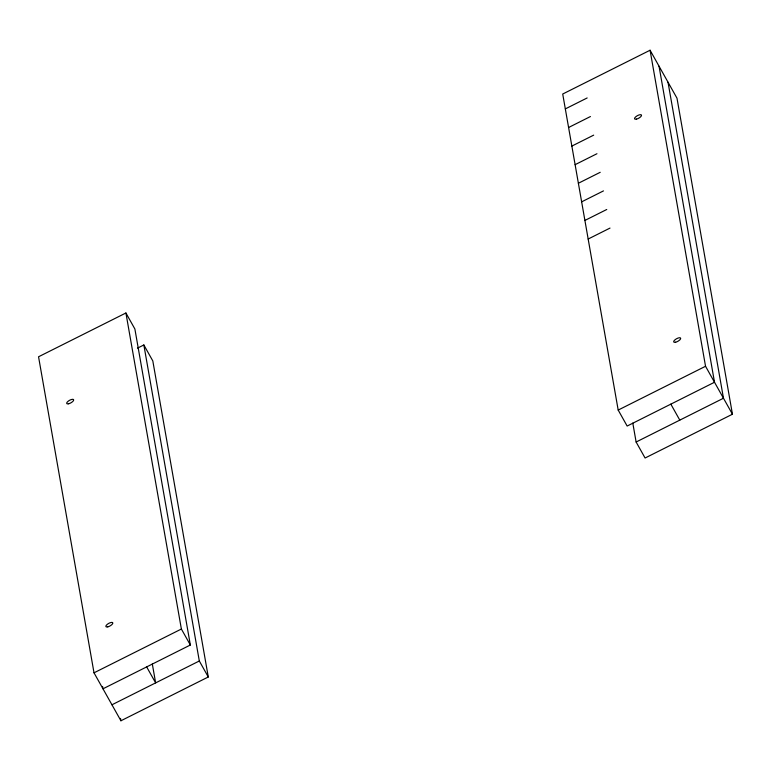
<?xml version="1.0" encoding="UTF-8"?>
<svg xmlns="http://www.w3.org/2000/svg" width="771" height="771" viewBox="0 0 771 771"><rect width="100%" height="100%" fill="white"/><g stroke="black" fill="none" stroke-linecap="round" stroke-linejoin="round"><path stroke-width="1.16" d="M102.572 686.431L102.986 688.802L190.35 645.009L134.877 328.976L125.914 312.987L38.55 356.78L94.014 672.823L120.922 720.769L208.286 676.977L152.812 360.934L143.849 344.955L137.46 348.155M632.798 423.086L636.123 442.024L645.086 458.013L732.45 414.22L676.986 98.177L650.078 50.231L562.714 94.023L618.188 410.066L627.151 426.045L714.515 382.252L659.041 66.219M565.326 108.904L587.165 97.956M568.593 127.494L590.432 116.546M571.851 146.085L593.689 135.137M575.118 164.666L596.956 153.728M578.375 183.257L600.214 172.309M581.642 201.848L603.481 190.9M584.9 220.439L606.748 209.49M588.167 239.029L610.006 228.081M94.014 672.823L181.378 629.03L125.914 312.987M618.188 410.066L705.542 366.273L650.078 50.231M111.959 704.781L199.313 660.988L143.849 344.955M636.123 442.024L723.477 398.231L668.014 82.198M705.542 366.273L732.45 414.22M670.837 404.149L679.8 420.128M181.378 629.03L190.35 645.009M199.313 660.988L208.286 676.977M146.663 666.905L155.636 682.884L152.311 663.947M120.507 718.399L120.922 720.769M107.815 626.852A3.932 1.436 -29.3 0 0 112.826 622.939A3.932 1.436 -29.3 0 0 107.362 624.279A3.932 1.436 -29.3 0 0 107.815 626.852M68.658 403.773A3.932 1.436 -29.3 0 0 73.669 399.85A3.932 1.436 -29.3 0 0 68.205 401.19A3.932 1.436 -29.3 0 0 68.658 403.773M675.656 342.208A3.932 1.436 -29.3 0 0 680.677 338.286A3.932 1.436 -29.3 0 0 675.203 339.625A3.932 1.436 -29.3 0 0 675.656 342.208M636.509 119.119A3.932 1.436 -29.3 0 0 641.52 115.207A3.932 1.436 -29.3 0 0 636.056 116.546A3.932 1.436 -29.3 0 0 636.509 119.119"/></g></svg>
